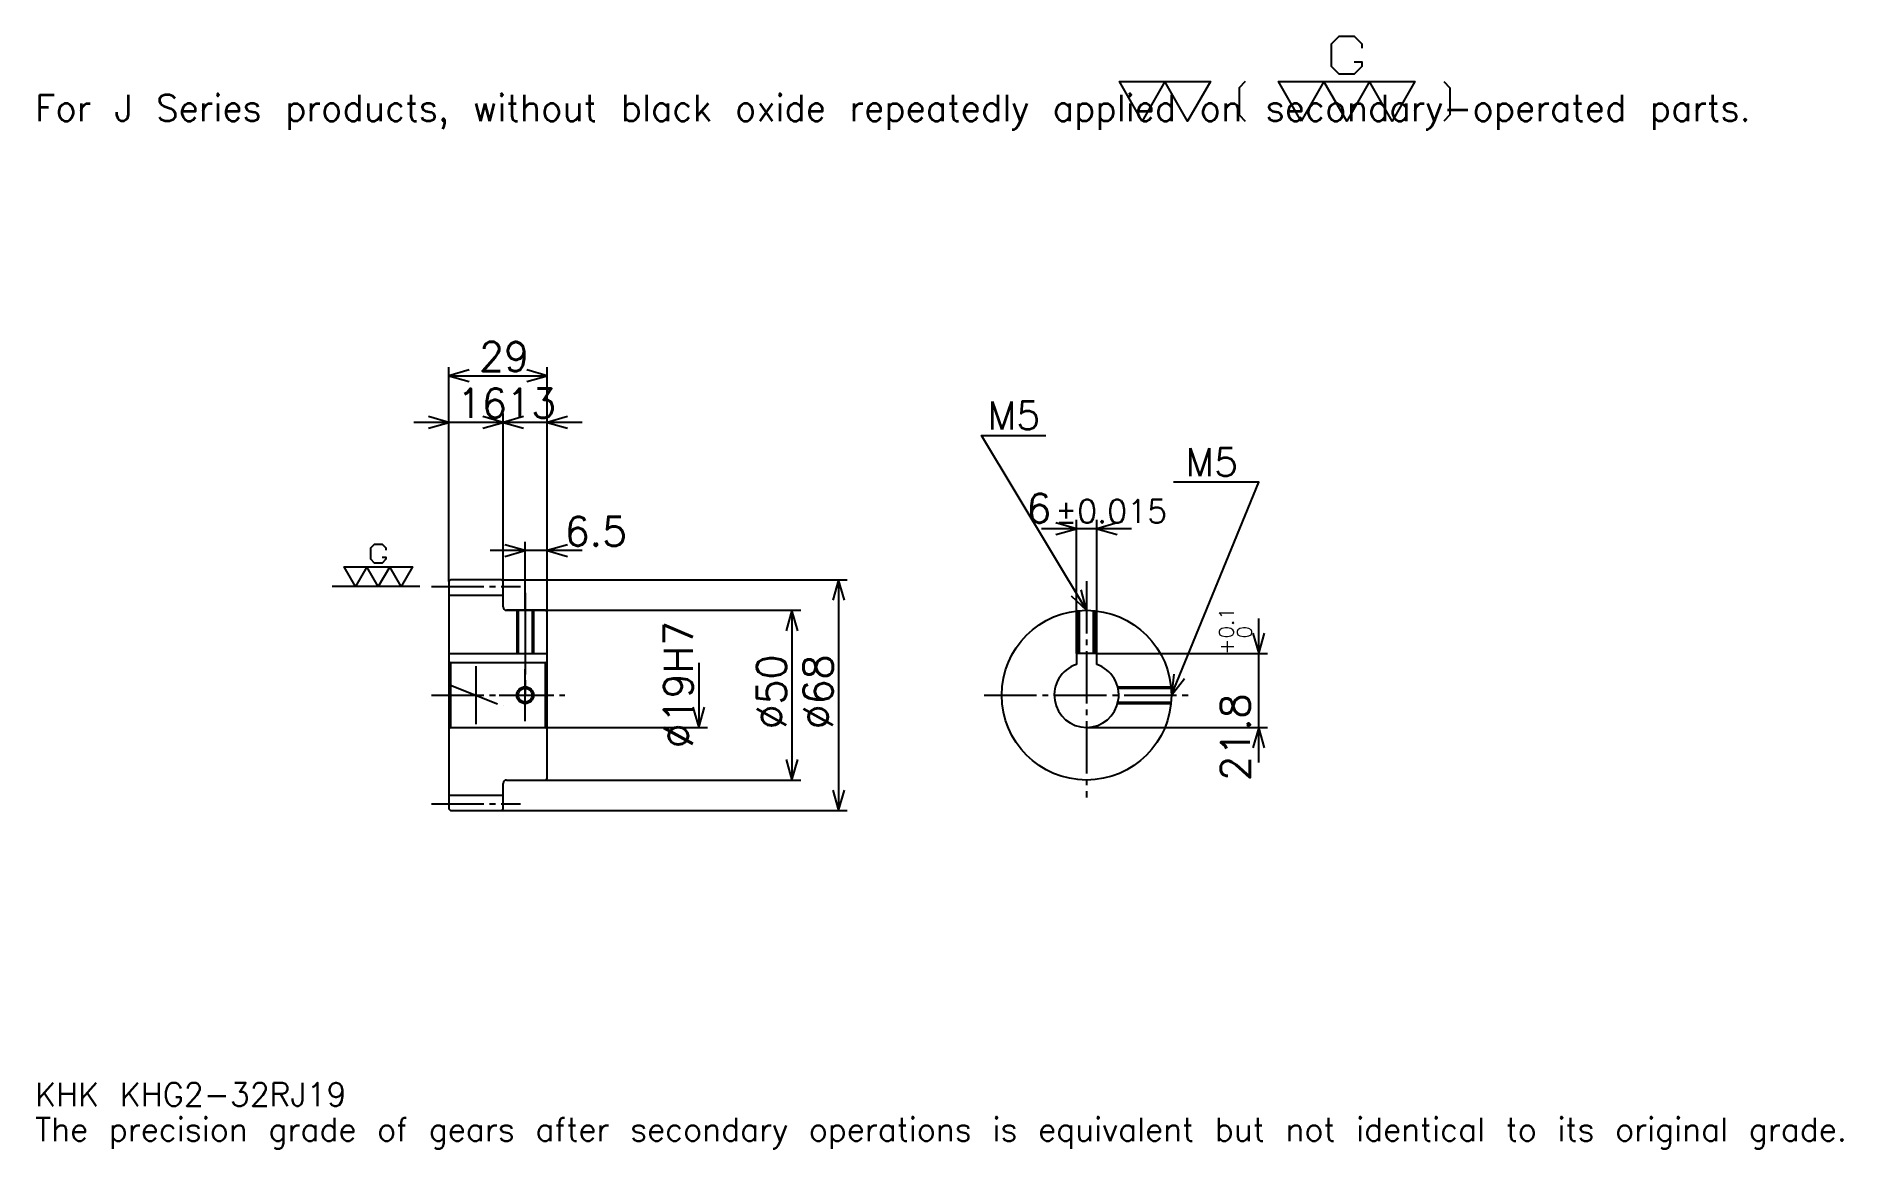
# Model space of a CAD drawing. Extents: x 17 to 550, y 6 to 334.
import ezdxf

# ---------------------------------------------------------------- set-up
doc = ezdxf.new("R2010")
doc.units = 0
doc.linetypes.add('DASHDOT', pattern=[20.608695, 15.456522, -1.717391, 1.717391, -1.717391])
doc.layers.get('0').update_dxf_attribs({"linetype": 'CONTINUOUS'})
doc.layers.add('DASHDOT', color=6, linetype='DASHDOT')
doc.styles.add('KANJI', font='TXT', dxfattribs={"bigfont": 'BIGFONT'})

msp = doc.modelspace()

# ---------------------------------------------------------------- linework, layer by layer
at = {"color": 5}
for p, q in [((139.108704, 173.967392), (139.108704, 236.652176)), ((168.108704, 173.967392), (168.108704, 236.652176)), ((139.108704, 234.07608), (168.108704, 234.07608)), ((165.413055, 220.33696), (128.804352, 220.33696)), ((178.413055, 220.33696), (144.804352, 220.33696)), ((155.108704, 173.967392), (155.108704, 222.913055)), ((340.369568, 189.010864), (313.760864, 189.010864)), ((324.065247, 152.267395), (324.065247, 191.58696)), ((330.065247, 152.267395), (330.065247, 191.58696)), ((178.413055, 182.554352), (151.304352, 182.554352)), ((161.608704, 173.967392), (161.608704, 185.130432)), ((139.108704, 173.467392), (139.108704, 173.967392)), ((154.608704, 173.967392), (168.108704, 173.967392)), ((155.108704, 173.467392), (155.108704, 173.967392)), ((161.608704, 164.967392), (161.608704, 173.967392)), ((161.608704, 164.967392), (161.608704, 173.967392)), ((168.108704, 173.967392), (256.554352, 173.967392)), ((168.108704, 164.467392), (168.108704, 173.967392)), ((253.978271, 173.967392), (253.978271, 105.967392)), ((156.108704, 164.967392), (168.108704, 164.967392)), ((168.108704, 164.967392), (242.815216, 164.967392)), ((240.239136, 164.967392), (240.239136, 114.967392)), ((377.826111, 120.163048), (377.826111, 162.571747)), ((212.76088, 149.467392), (212.76088, 130.467392)), ((330.065247, 152.267395), (380.402191, 152.267395)), ((168.108704, 130.467392), (215.336975, 130.467392)), ((327.065247, 130.467392), (380.402191, 130.467392)), ((156.108704, 114.967392), (168.108704, 114.967392)), ((168.108704, 114.967392), (242.815216, 114.967392)), ((154.608704, 105.967392), (168.108704, 105.967392)), ((168.108704, 105.967392), (256.554352, 105.967392))]:
    msp.add_line(p, q, dxfattribs=at)
at = {"color": 7}
for p, q in [((130.521744, 171.967392), (104.76088, 171.967392)), ((147.108704, 148.554352), (147.108704, 131.380432))]:
    msp.add_line(p, q, dxfattribs=at)
at = {"color": 4}
for p, q in [((139.108704, 169.467392), (155.108704, 169.467392)), ((139.108704, 152.267395), (168.108704, 152.267395)), ((139.608704, 149.467392), (139.608704, 130.467392)), ((167.608704, 149.467392), (168.108704, 149.967392)), ((167.608704, 130.467392), (168.108704, 129.967392)), ((139.108704, 110.467392), (155.108704, 110.467392))]:
    msp.add_line(p, q, dxfattribs=at)
at = {"color": 7}
for points in [[(405.991333, 326.544769), (408.223938, 326.544769), (408.223938, 325.2052), (405.991333, 322.972595), (401.526093, 322.972595), (399.293488, 325.2052), (399.293488, 331.903046), (401.526093, 334.135651), (405.991333, 334.135651), (408.223938, 331.903046), (408.223938, 330.563477)], [(343.478271, 309.130432), (336.780457, 320.73999), (363.571747, 320.73999), (356.873932, 309.130432), (350.176086, 320.73999), (343.478271, 309.130432)], [(373.841736, 320.73999), (372.055664, 318.953918), (372.055664, 310.916504), (373.841736, 309.130432)], [(390.363037, 309.130432), (383.665222, 320.73999), (423.852173, 320.73999), (417.154358, 309.130432), (410.456543, 320.73999), (403.758698, 309.130432), (397.060883, 320.73999), (390.363037, 309.130432)], [(432.33609, 320.73999), (434.122192, 318.953918), (434.122192, 310.916504), (432.33609, 309.130432)], [(119.444572, 180.674561), (120.560883, 180.674561), (120.560883, 180.004791), (119.444572, 178.888489), (117.211967, 178.888489), (116.095657, 180.004791), (116.095657, 183.353699), (117.211967, 184.470001), (119.444572, 184.470001), (120.560883, 183.353699), (120.560883, 182.683914)], [(111.630447, 171.967392), (108.281532, 177.772171), (128.375015, 177.772171), (125.026093, 171.967392), (121.677185, 177.772171), (118.32827, 171.967392), (114.979355, 177.772171), (111.630447, 171.967392)]]:
    msp.add_lwpolyline(points, dxfattribs=at)
at = {"color": 5}
for points in [[(145.119568, 235.793488), (139.108704, 234.07608), (145.119568, 232.358704)], [(162.097839, 232.358704), (168.108704, 234.07608), (162.097839, 235.793488)], [(133.097839, 218.619568), (139.108704, 220.33696), (133.097839, 222.054352)], [(149.097839, 218.619568), (155.108704, 220.33696), (149.097839, 222.054352)], [(161.119568, 222.054352), (155.108704, 220.33696), (161.119568, 218.619568)], [(174.119568, 222.054352), (168.108704, 220.33696), (174.119568, 218.619568)], [(327.065247, 164.967392), (296.152161, 216.489136), (315.043488, 216.489136)], [(352.065247, 139.967392), (377.826111, 202.75), (352.752197, 202.75)], [(318.054382, 187.293488), (324.065247, 189.010864), (318.054382, 190.728271)], [(336.076111, 190.728271), (330.065247, 189.010864), (336.076111, 187.293488)], [(155.597839, 180.83696), (161.608704, 182.554352), (155.597839, 184.271744)], [(174.119568, 184.271744), (168.108704, 182.554352), (174.119568, 180.83696)], [(255.695663, 167.956528), (253.978271, 173.967392), (252.26088, 167.956528)], [(322.5, 169.238083), (327.065247, 164.967392), (325.445312, 171.005264)], [(241.956528, 158.956528), (240.239136, 164.967392), (238.521744, 158.956528)], [(376.108704, 158.278259), (377.826111, 152.267395), (379.543518, 158.278259)], [(352.758148, 146.180267), (352.065247, 139.967392), (355.935852, 144.876404)], [(211.043488, 136.478256), (212.76088, 130.467392), (214.478271, 136.478256)], [(379.543518, 124.456528), (377.826111, 130.467392), (376.108704, 124.456528)], [(238.521744, 120.978264), (240.239136, 114.967392), (241.956528, 120.978264)], [(252.26088, 111.978264), (253.978271, 105.967392), (255.695663, 111.978264)]]:
    msp.add_lwpolyline(points, dxfattribs=at)
at = {"color": 4}
for points in [[(155.108704, 165.967392), (155.108704, 173.467392), (154.608704, 173.967392), (139.608704, 173.967392), (139.108704, 173.467392), (139.108704, 129.967392)], [(156.108704, 114.967392), (167.608704, 114.967392), (168.108704, 115.467392), (168.108704, 164.467392), (167.608704, 164.967392), (156.108704, 164.967392)], [(159.108704, 164.967392), (159.108704, 152.267395)], [(159.543701, 164.967392), (159.543701, 152.267395)], [(163.673706, 164.967392), (163.673706, 152.267395)], [(164.108704, 164.967392), (164.108704, 152.267395)], [(324.565247, 152.267395), (324.565247, 164.842072)], [(325.000244, 152.267395), (325.000244, 164.881958)], [(329.130249, 152.267395), (329.130249, 164.881958)], [(329.565247, 152.267395), (329.565247, 164.842072)], [(139.108704, 129.967392), (139.608704, 130.467392), (167.608704, 130.467392), (167.608704, 149.467392), (139.608704, 149.467392), (139.108704, 149.967392)], [(330.065247, 148.981262), (330.065247, 152.267395), (324.065247, 152.267395), (324.065247, 148.981262)], [(336.230377, 142.467392), (351.939911, 142.467392)], [(336.338074, 142.032394), (351.979797, 142.032394)], [(336.230377, 137.467392), (351.939911, 137.467392)], [(336.338074, 137.90239), (351.979797, 137.90239)], [(139.108704, 129.967392), (139.108704, 106.467392), (139.608704, 105.967392), (154.608704, 105.967392), (155.108704, 106.467392), (155.108704, 113.967392)]]:
    msp.add_lwpolyline(points, dxfattribs=at)
for centre, radius in [((327.065247, 139.967392), 25), ((161.608704, 139.967392), 2.065)]:
    msp.add_circle(centre, radius, dxfattribs=at)
at = {"color": 7}
msp.add_circle((161.608704, 139.967392), 2.5, dxfattribs=at)
at = {"color": 4}
for centre, radius, start, end in [((156.108704, 165.967392), 1, 180, 270), ((327.065247, 139.967392), 9.5, 108.40848033, 71.59151967), ((156.108704, 113.967392), 1, 90, 180)]:
    msp.add_arc(centre, radius, start, end, dxfattribs=at)
at = {"layer": 'DASHDOT', "color": 7}
for p, q in [((133.956528, 171.967392), (160.26088, 171.967392)), ((327.065247, 173.554352), (327.065247, 109.815216)), ((161.608704, 164.967392), (161.608704, 139.967392)), ((133.956528, 139.967392), (173.26088, 139.967392)), ((139.108704, 143.118683), (155.108704, 136.816101)), ((296.913055, 139.967392), (357.217407, 139.967392)), ((133.956528, 107.967392), (160.26088, 107.967392))]:
    msp.add_line(p, q, dxfattribs=at)
for points in [[(161.608704, 170.119568), (161.608704, 147.115219)], [(161.608704, 132.315216), (161.608704, 147.619568)], [(153.956528, 139.967392), (169.26088, 139.967392)]]:
    msp.add_lwpolyline(points, dxfattribs=at)

# ---------------------------------------------------------------- texts
at = {"color": 7, "style": 'KANJI'}
for s, height, p in [('For J Series products, without black oxide repeatedly applied on secondary-operated parts.', 7.728261, (17.173914, 309.130432)), ('29', 8.586957, (148.027176, 235.450012)), ('16', 8.586957, (141.527176, 221.710876)), ('13', 8.586957, (156.027176, 221.710876)), ('M5', 8.243479, (297.869568, 218.206512)), ('M5', 8.243479, (356.186951, 204.467392)), ('6', 8.586957, (309.340057, 190.728271)), ('%%p0.015', 6.869565, (317.840088, 190.728271)), ('6.5', 8.586957, (173.26088, 183.928253)), ('KHK KHG2-32RJ19', 6.869565, (17.173914, 18.891304)), ('The precision grade of gears after secondary operations is equivalent but not identical to its original grade.', 6.869565, (17.173914, 8.586957))]:
    msp.add_text(s, height=height, dxfattribs=at).set_placement(p)
for s, height, p in [('%%c19H7', 8.586957, (211.043488, 124.296196)), ('0.1', 4.293478, (370.441345, 156.679352)), ('0', 4.293478, (375.765259, 156.679352)), ('+', 4.293478, (370.441345, 151.870651)), ('%%c50', 8.586957, (238.521744, 129.877716)), ('%%c68', 8.586957, (252.26088, 129.877716)), ('21.8', 8.586957, (375.250031, 114.702896))]:
    msp.add_text(s, height=height, rotation=90, dxfattribs=at).set_placement(p)

doc.saveas('drawing.dxf')
